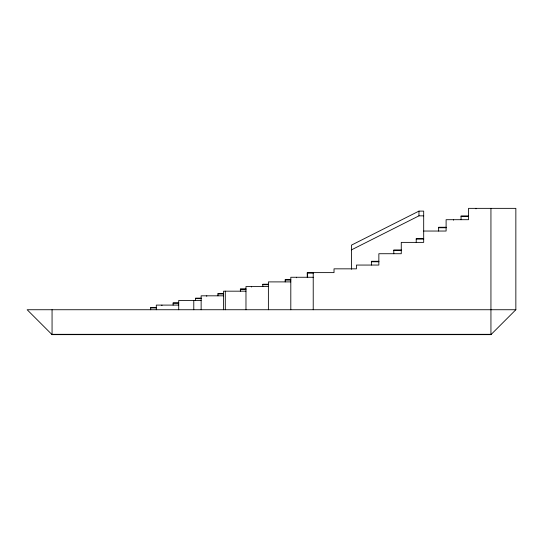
<?xml version="1.0" encoding="UTF-8"?>
<svg xmlns="http://www.w3.org/2000/svg" width="543" height="543" viewBox="0 0 543 543"><rect width="100%" height="100%" fill="white"/><g stroke="black" fill="none" stroke-linecap="round" stroke-linejoin="round"><path stroke-width="0.81" d="M515.85 309.734L27.15 309.734L52.06 334.644L490.94 334.644L515.85 309.734L515.85 208.356L468.528 208.356L468.528 219.698L446.108 219.698L446.108 231.04L423.689 231.04M307.243 277.263L307.243 272.62L334.02 272.62L334.02 268.839L356.439 268.839L356.439 265.059L378.858 265.059L378.858 253.724L401.27 253.724L401.27 242.382L423.689 242.382L423.689 211.112L418.958 211.112L351.457 245.137L351.457 269.247M351.457 249.868L418.958 215.849L423.689 215.849M468.528 215.917L461.055 215.917L461.055 219.698M461.055 216.419L468.528 216.419M446.108 227.259L438.635 227.259L438.635 231.04M438.635 227.761L446.108 227.761M423.689 238.601L416.216 238.601L416.216 242.382M416.216 239.096L423.689 239.096M401.27 249.943L393.797 249.943L393.797 253.724M393.797 250.438L401.27 250.438M378.858 261.278L371.385 261.278L371.385 265.059M371.385 261.78L378.858 261.78M307.243 273.109L313.223 273.122M313.223 277.263L290.804 277.263L290.804 309.734M290.804 279.577L285.197 279.577L285.197 281.898M285.197 280.079L290.804 280.079M290.804 281.898L268.385 281.898L268.385 309.734M268.385 284.22L262.785 284.22L262.785 286.541M262.785 284.715L268.385 284.715M268.385 286.541L245.972 286.541L245.972 309.734M245.972 288.856L240.366 288.856L240.366 291.177M240.366 289.358L245.972 289.358M245.972 291.177L223.553 291.177L223.553 309.734M223.553 293.498L217.947 293.498L217.947 295.82M217.947 293.994L223.553 293.994M223.553 295.82L201.134 295.82L201.134 309.734M201.134 298.134L195.528 298.134L195.528 300.455M195.528 298.636L201.134 298.636M201.134 300.455L178.715 300.455L178.715 309.734M178.715 302.777L173.115 302.777L173.115 305.098M173.115 303.272L178.715 303.272M178.715 305.098L156.303 305.098L156.303 309.734M156.303 307.413L150.696 307.413L150.696 309.734M150.696 307.915L156.303 307.915M52.06 334.318L490.94 334.318M490.94 208.356L490.94 334.644M475.994 208.356L475.994 208.858M453.581 219.698L453.581 220.2M418.958 211.112L418.958 215.849M313.223 272.62L313.223 309.734M307.616 272.62L307.616 277.263M296.41 277.263L296.41 277.758M251.572 286.541L251.572 287.037M225.297 291.177L225.297 309.734M206.74 295.82L206.74 296.315M193.783 300.455L193.783 309.734M161.902 305.098L161.902 305.594M52.06 309.734L52.06 334.644"/></g></svg>
